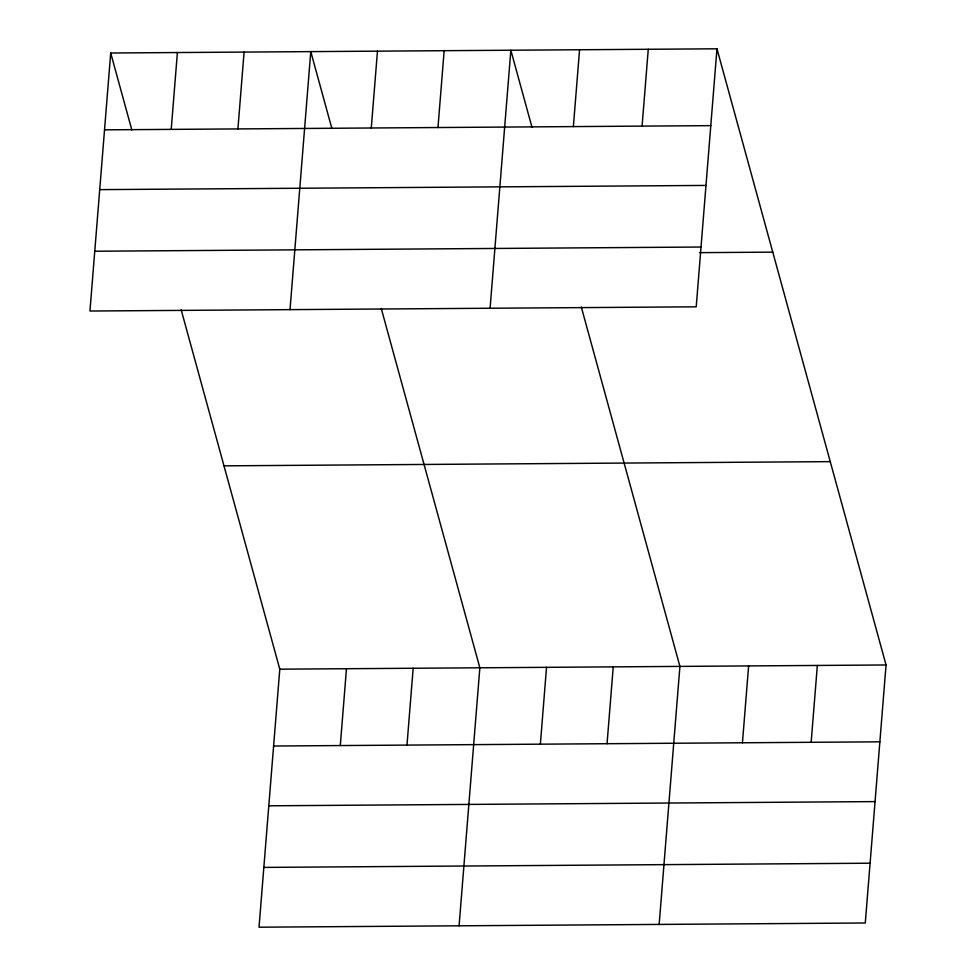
<?xml version="1.0" encoding="UTF-8"?>
<svg xmlns="http://www.w3.org/2000/svg" width="976" height="976" viewBox="0 0 976 976"><rect width="100%" height="100%" fill="white"/><g stroke="black" fill="none" stroke-linecap="round" stroke-linejoin="round"><path stroke-width="1.46" d="M110.715 53.009L89.951 311.027L696.217 306.818L716.97 48.8L110.715 53.009L131.833 129.979M171.215 129.381L177.4 52.545M237.912 128.917L244.085 52.082M290.018 309.636L310.783 51.618L331.901 128.6M181.17 309.807L279.783 669.182L259.03 927.2L865.285 922.991L886.049 664.973L716.97 48.8M371.283 127.99L377.468 51.155M340.295 745.566L346.468 668.719M437.98 127.527L444.153 50.691M406.98 745.103L413.165 668.255M490.086 308.245L510.851 50.227L531.969 127.209M459.086 925.809L479.85 667.791L381.238 308.416M573.376 126.587L579.561 49.752M540.362 744.176L546.536 667.34M642.086 126.111L648.259 49.276M607.048 743.712L613.233 666.876M659.154 924.431L679.918 666.413L581.306 307.025M742.443 742.773L748.629 665.937M811.154 742.297L817.339 665.461M104.53 129.845L710.796 125.636M99.723 189.637L705.977 185.428M94.77 251.235L701.024 247.026M699.572 252.65L772.772 252.137M223.992 465.845L830.247 461.636M279.783 669.182L886.049 664.973M273.597 746.018L879.864 741.821M268.79 805.81L875.057 801.601M263.837 867.408L870.092 863.211"/></g></svg>
